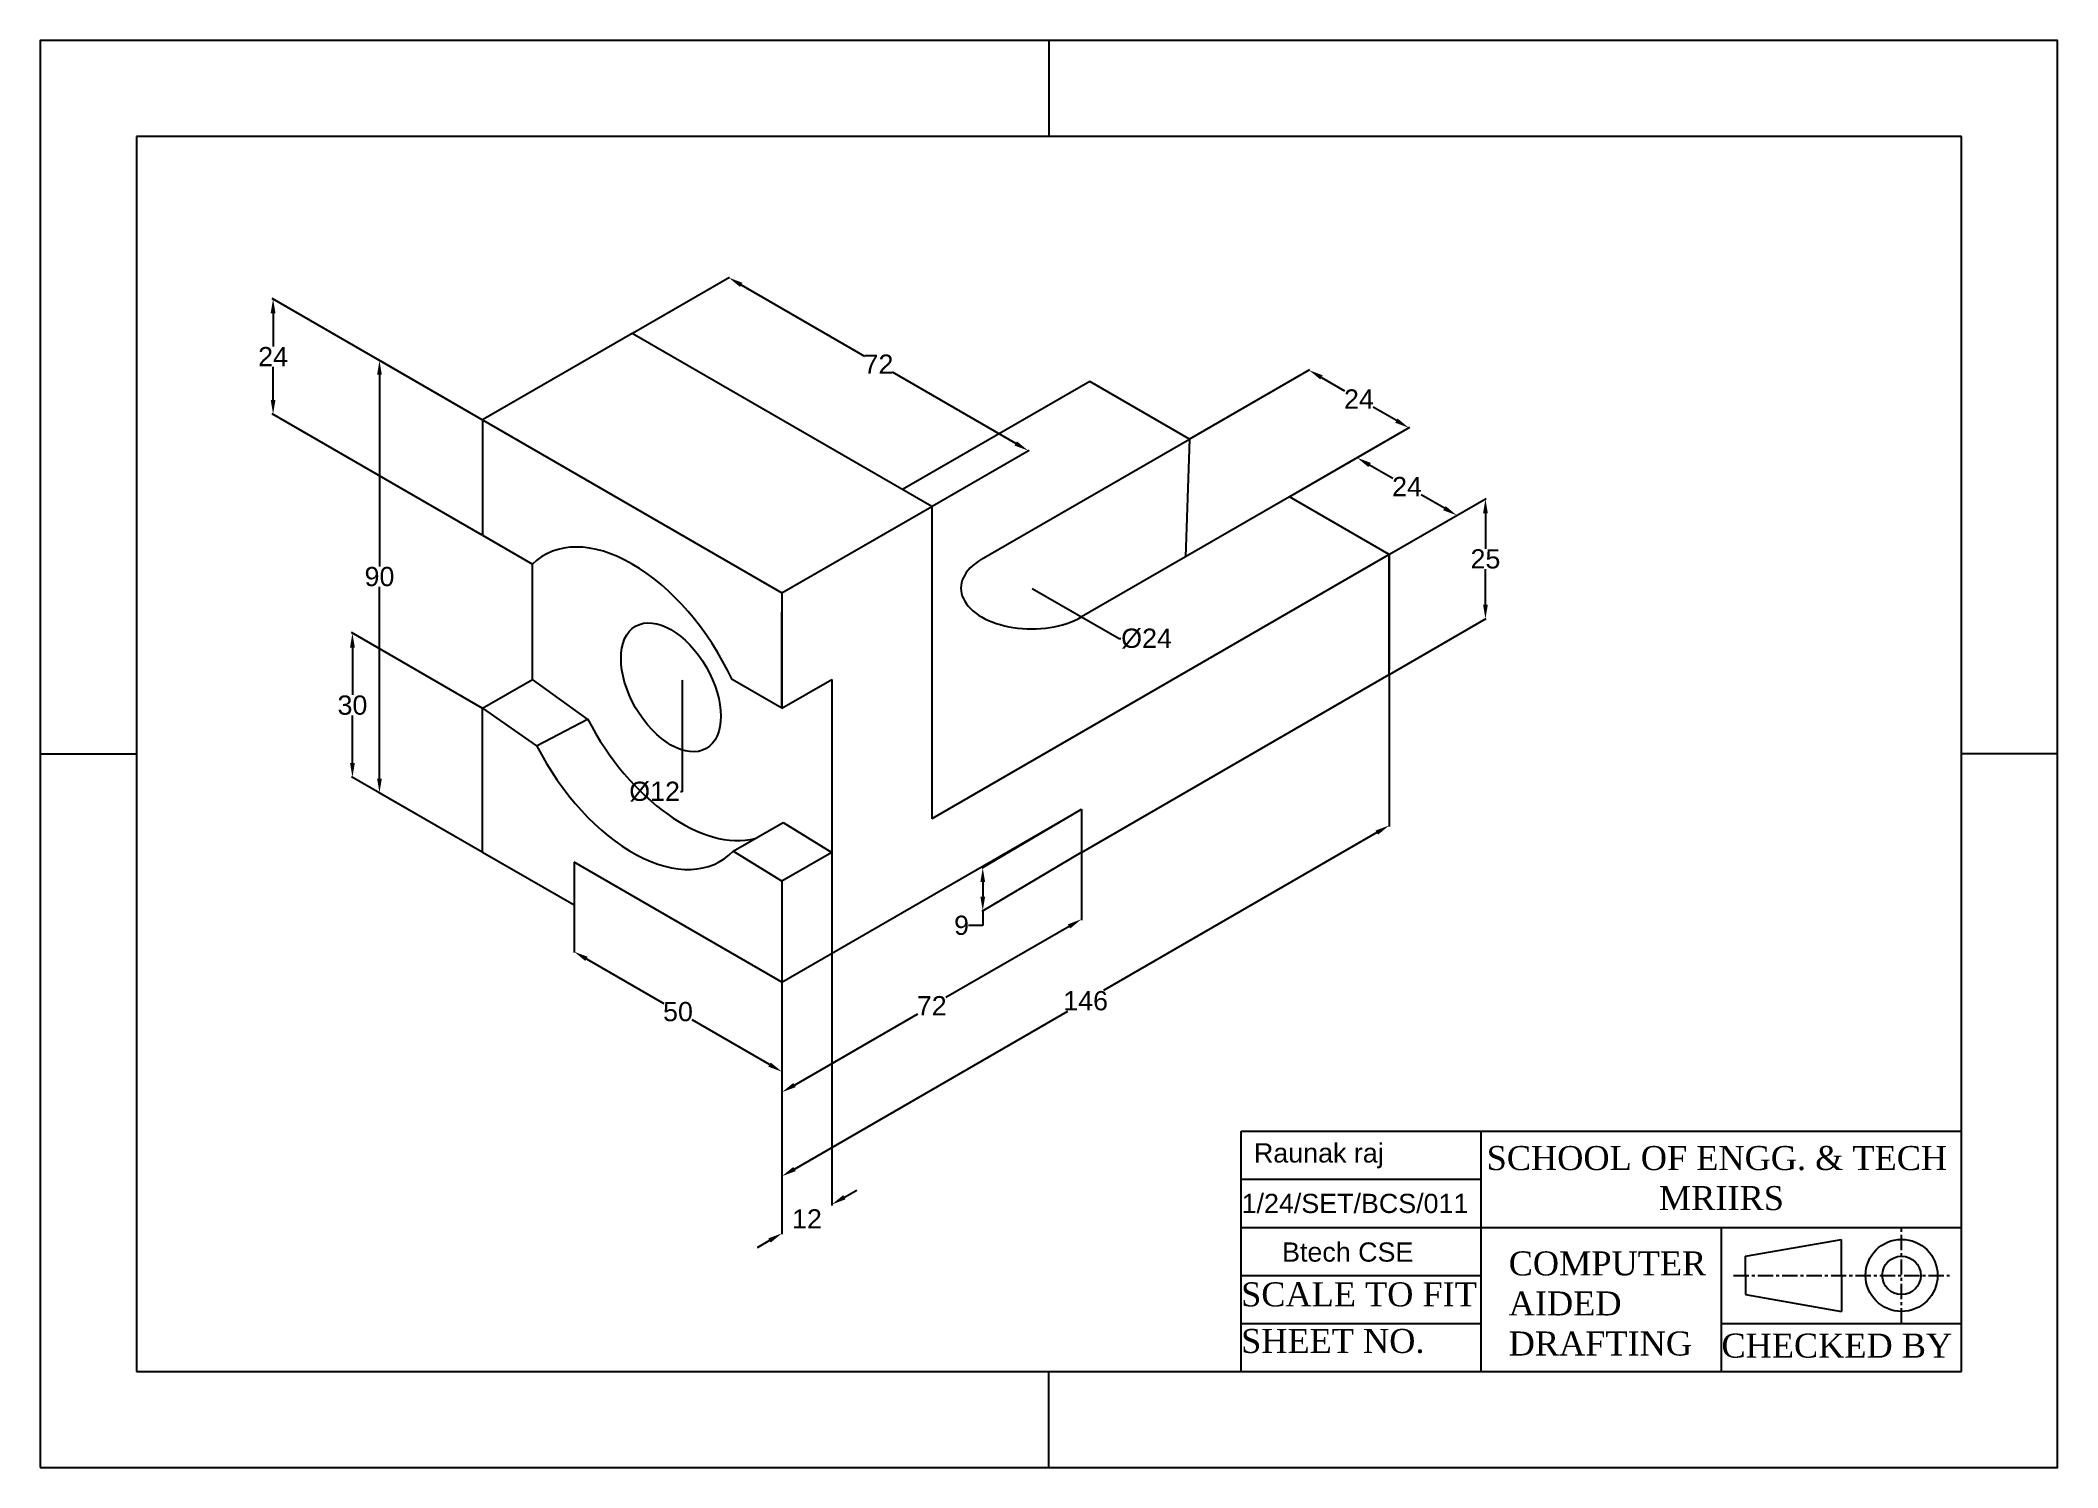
# Model space of a CAD drawing. Header units: millimetres. Extents: x -253 to 167, y 1 to 298.
import ezdxf
from ezdxf import colors
from ezdxf.entities.mleader import LeaderData, LeaderLine
from ezdxf.math import Vec2, Vec3

# ---------------------------------------------------------------- set-up
doc = ezdxf.new("R2010")
doc.units = ezdxf.units.MM
doc.header["$MEASUREMENT"] = 0
doc.linetypes.add('CENTER', pattern=[50.8, 31.75, -6.35, 6.35, -6.35])
doc.styles.add('ISO Proportional', font='arial.ttf')
doc.styles.get("Standard").update_dxf_attribs({"font": 'arial.ttf'})
doc.dimstyles.get("Standard").update_dxf_attribs({"dimtxt": 4, "dimasz": 3, "dimexe": 0.18, "dimexo": 0.0625, "dimgap": 0.09, "dimtad": 0, "dimtih": 1, "dimtoh": 1, "dimdec": 0, "dimzin": 0, "dimdsep": 46, "dimtxsty": 'Standard', "dimcen": 0.09, "dimadec": 0, "dimazin": 0, "dimtfac": 1, "dimtdec": 0, "dimtofl": 0, "dimtmove": 0, "dimatfit": 3, "dimfxl": 1, "dimtolj": 1, "dimtzin": 0, "dimarcsym": 0})

# ---------------------------------------------------------------- blocks, each defined once
blk = doc.blocks.new('*D1')
at = {"color": 0, "lineweight": -2, "transparency": 16777216}
for p, q in [((-142.01, 117.65), (-142.01, 107.86)), ((-139.41, 106.57), (-123.31, 97.27)), ((-101.31, 84.57), (-117.41, 93.87)), ((-98.71, 92.65), (-98.71, 82.86))]:
    blk.add_line(p, q, dxfattribs=at)
at = {"color": 0, "transparency": 16777216}
for points in [[(-139.16, 107), (-139.66, 106.14), (-142.01, 108.07)], [(-101.06, 85), (-101.56, 84.14), (-98.71, 83.07)]]:
    blk.add_solid(points, dxfattribs=at)
at = {"layer": 'Defpoints', "color": 0, "transparency": 16777216}
for p in [(-142.01, 117.72), (-98.71, 92.72), (-98.71, 83.07)]:
    blk.add_point(p, dxfattribs=at)
at = {"color": 0, "transparency": 16777216, "insert": (-120.36, 95.57), "char_height": 4, "attachment_point": 5}
blk.add_mtext('\\A1;50', dxfattribs=at)
blk = doc.blocks.new('*D2')
at = {"color": 0, "lineweight": -2, "transparency": 16777216}
for p, q in [((-36.36, 128.65), (-36.36, 114.61)), ((-38.95, 113.32), (-64.62, 98.5)), ((-98.71, 92.65), (-98.71, 78.61)), ((-96.11, 80.32), (-70.45, 95.13))]:
    blk.add_line(p, q, dxfattribs=at)
at = {"color": 0, "transparency": 16777216}
for points in [[(-39.2, 113.75), (-38.7, 112.88), (-36.36, 114.82)], [(-96.36, 80.75), (-95.86, 79.88), (-98.71, 78.82)]]:
    blk.add_solid(points, dxfattribs=at)
at = {"layer": 'Defpoints', "color": 0, "transparency": 16777216}
for p in [(-36.36, 128.72), (-36.36, 114.82), (-98.71, 92.72)]:
    blk.add_point(p, dxfattribs=at)
at = {"color": 0, "transparency": 16777216, "insert": (-67.53, 96.82), "char_height": 4, "attachment_point": 5}
blk.add_mtext('\\A1;72', dxfattribs=at)
blk = doc.blocks.new('*D3')
at = {"color": 0, "lineweight": -2, "transparency": 16777216}
for p, q in [((27.73, 165.65), (27.73, 134.13)), ((25.13, 132.84), (-31.8, 99.97)), ((-98.71, 92.65), (-98.71, 61.13)), ((-96.11, 62.84), (-39.18, 95.7))]:
    blk.add_line(p, q, dxfattribs=at)
at = {"color": 0, "transparency": 16777216}
for points in [[(24.88, 133.27), (25.38, 132.4), (27.73, 134.34)], [(-96.36, 63.27), (-95.86, 62.4), (-98.71, 61.34)]]:
    blk.add_solid(points, dxfattribs=at)
at = {"layer": 'Defpoints', "color": 0, "transparency": 16777216}
for p in [(27.73, 165.72), (27.73, 134.34), (-98.71, 92.72)]:
    blk.add_point(p, dxfattribs=at)
at = {"color": 0, "transparency": 16777216, "insert": (-35.49, 97.84), "char_height": 4, "attachment_point": 5}
blk.add_mtext('\\A1;146', dxfattribs=at)
blk = doc.blocks.new('*D4')
at = {"color": 0, "lineweight": -2, "transparency": 16777216}
for p, q in [((27.79, 190.75), (47.93, 202.38)), ((47.75, 199.28), (47.75, 191.91)), ((47.75, 180.28), (47.75, 187.65)), ((27.79, 165.75), (47.93, 177.38))]:
    blk.add_line(p, q, dxfattribs=at)
at = {"color": 0, "transparency": 16777216}
for points in [[(47.25, 199.28), (48.25, 199.28), (47.75, 202.28)], [(47.25, 180.28), (48.25, 180.28), (47.75, 177.28)]]:
    blk.add_solid(points, dxfattribs=at)
at = {"layer": 'Defpoints', "color": 0, "transparency": 16777216}
for p in [(27.73, 190.72), (47.75, 177.28), (27.73, 165.72)]:
    blk.add_point(p, dxfattribs=at)
at = {"color": 0, "transparency": 16777216, "insert": (47.75, 189.78), "char_height": 4, "attachment_point": 5}
blk.add_mtext('\\A1;25', dxfattribs=at)
blk = doc.blocks.new('*D5')
at = {"color": 0, "lineweight": -2, "transparency": 16777216}
for p, q in [((7.01, 202.75), (21.21, 210.95)), ((23.62, 209.35), (28.44, 206.57)), ((39.21, 200.35), (34.4, 203.13)), ((27.79, 190.75), (41.99, 198.95))]:
    blk.add_line(p, q, dxfattribs=at)
at = {"color": 0, "transparency": 16777216}
for points in [[(23.87, 209.78), (23.37, 208.91), (21.03, 210.85)], [(39.46, 200.78), (38.96, 199.91), (41.81, 198.85)]]:
    blk.add_solid(points, dxfattribs=at)
at = {"layer": 'Defpoints', "color": 0, "transparency": 16777216}
for p in [(6.94, 202.72), (41.81, 198.85), (27.73, 190.72)]:
    blk.add_point(p, dxfattribs=at)
at = {"color": 0, "transparency": 16777216, "insert": (31.42, 204.85), "char_height": 4, "attachment_point": 5}
blk.add_mtext('\\A1;24', dxfattribs=at)
blk = doc.blocks.new('*D6')
at = {"color": 0, "lineweight": -2, "transparency": 16777216}
for p, q in [((-13.78, 214.75), (11.2, 229.18)), ((13.62, 227.57), (18.43, 224.79)), ((29.21, 218.57), (24.4, 221.35)), ((7.01, 202.75), (31.99, 217.18))]:
    blk.add_line(p, q, dxfattribs=at)
at = {"color": 0, "transparency": 16777216}
for points in [[(13.87, 228), (13.37, 227.14), (11.02, 229.07)], [(29.46, 219), (28.96, 218.14), (31.81, 217.07)]]:
    blk.add_solid(points, dxfattribs=at)
at = {"layer": 'Defpoints', "color": 0, "transparency": 16777216}
for p in [(-13.84, 214.72), (31.81, 217.07), (6.94, 202.72)]:
    blk.add_point(p, dxfattribs=at)
at = {"color": 0, "transparency": 16777216, "insert": (21.42, 223.07), "char_height": 4, "attachment_point": 5}
blk.add_mtext('\\A1;24', dxfattribs=at)
blk = doc.blocks.new('*D7')
at = {"color": 0, "lineweight": -2, "transparency": 16777216}
for p, q in [((-161.13, 218.75), (-182.69, 231.21)), ((-182.51, 228.1), (-182.51, 188.23)), ((-182.51, 144.1), (-182.51, 183.97)), ((-161.13, 128.75), (-182.69, 141.21))]:
    blk.add_line(p, q, dxfattribs=at)
at = {"color": 0, "transparency": 16777216}
for points in [[(-183.01, 228.1), (-182.01, 228.1), (-182.51, 231.1)], [(-183.01, 144.1), (-182.01, 144.1), (-182.51, 141.1)]]:
    blk.add_solid(points, dxfattribs=at)
at = {"layer": 'Defpoints', "color": 0, "transparency": 16777216}
for p in [(-161.06, 218.72), (-182.51, 141.1), (-161.06, 128.72)]:
    blk.add_point(p, dxfattribs=at)
at = {"color": 0, "transparency": 16777216, "insert": (-182.51, 186.1), "char_height": 4, "attachment_point": 5}
blk.add_mtext('\\A1;90', dxfattribs=at)
blk = doc.blocks.new('*D8')
at = {"color": 0, "lineweight": -2, "transparency": 16777216}
for p, q in [((-36.42, 137.68), (-57.09, 125.42)), ((-36.42, 128.68), (-57.09, 116.42)), ((-56.91, 122.53), (-56.91, 119.53)), ((-56.91, 113.53), (-59.91, 113.53)), ((-56.91, 116.53), (-56.91, 113.53))]:
    blk.add_line(p, q, dxfattribs=at)
at = {"color": 0, "transparency": 16777216}
for points in [[(-57.41, 122.53), (-56.41, 122.53), (-56.91, 125.53)], [(-57.41, 119.53), (-56.41, 119.53), (-56.91, 116.53)]]:
    blk.add_solid(points, dxfattribs=at)
at = {"layer": 'Defpoints', "color": 0, "transparency": 16777216}
for p in [(-36.36, 137.72), (-36.36, 128.72), (-56.91, 116.53)]:
    blk.add_point(p, dxfattribs=at)
at = {"color": 0, "transparency": 16777216, "insert": (-61.32, 113.53), "char_height": 4, "attachment_point": 5}
blk.add_mtext('\\A1;9', dxfattribs=at)
blk = doc.blocks.new('*D9')
at = {"color": 0, "lineweight": -2, "transparency": 16777216}
for p, q in [((-161.13, 158.75), (-188.32, 174.45)), ((-188.14, 171.35), (-188.14, 161.48)), ((-188.14, 147.35), (-188.14, 157.22)), ((-161.13, 128.75), (-188.32, 144.45))]:
    blk.add_line(p, q, dxfattribs=at)
at = {"color": 0, "transparency": 16777216}
for points in [[(-188.64, 171.35), (-187.64, 171.35), (-188.14, 174.35)], [(-188.64, 147.35), (-187.64, 147.35), (-188.14, 144.35)]]:
    blk.add_solid(points, dxfattribs=at)
at = {"layer": 'Defpoints', "color": 0, "transparency": 16777216}
for p in [(-161.06, 158.72), (-188.14, 144.35), (-161.06, 128.72)]:
    blk.add_point(p, dxfattribs=at)
at = {"color": 0, "transparency": 16777216, "insert": (-188.14, 159.35), "char_height": 4, "attachment_point": 5}
blk.add_mtext('\\A1;30', dxfattribs=at)
blk = doc.blocks.new('*D10')
at = {"color": 0, "lineweight": -2, "transparency": 16777216}
for p, q in [((-161.13, 218.75), (-204.84, 243.99)), ((-204.66, 240.89), (-204.66, 233.98)), ((-204.66, 222.89), (-204.66, 229.79)), ((-161.13, 194.75), (-204.84, 219.99))]:
    blk.add_line(p, q, dxfattribs=at)
at = {"color": 0, "transparency": 16777216}
for points in [[(-205.16, 240.89), (-204.16, 240.89), (-204.66, 243.89)], [(-205.16, 222.89), (-204.16, 222.89), (-204.66, 219.89)]]:
    blk.add_solid(points, dxfattribs=at)
at = {"layer": 'Defpoints', "color": 0, "transparency": 16777216}
for p in [(-204.66, 219.89), (-161.06, 218.72), (-161.06, 194.72)]:
    blk.add_point(p, dxfattribs=at)
at = {"color": 0, "transparency": 16777216, "insert": (-204.66, 231.89), "char_height": 4, "attachment_point": 5}
blk.add_mtext('\\A1;24', dxfattribs=at)
blk = doc.blocks.new('*D11')
at = {"color": 0, "lineweight": -2, "transparency": 16777216}
for p, q in [((-88.32, 128.65), (-88.32, 55.26)), ((-98.71, 122.65), (-98.71, 49.26)), ((-85.72, 56.96), (-83.12, 58.46)), ((-101.31, 47.96), (-103.91, 46.46))]:
    blk.add_line(p, q, dxfattribs=at)
at = {"color": 0, "transparency": 16777216}
for points in [[(-85.97, 57.4), (-85.47, 56.53), (-88.32, 55.46)], [(-101.56, 48.4), (-101.06, 47.53), (-98.71, 49.46)]]:
    blk.add_solid(points, dxfattribs=at)
at = {"layer": 'Defpoints', "color": 0, "transparency": 16777216}
for p in [(-88.32, 128.72), (-98.71, 122.72), (-88.32, 55.46)]:
    blk.add_point(p, dxfattribs=at)
at = {"color": 0, "transparency": 16777216, "insert": (-93.51, 52.46), "char_height": 4, "attachment_point": 5}
blk.add_mtext('\\A1;12', dxfattribs=at)
blk = doc.blocks.new('*D12')
at = {"color": 0, "lineweight": -2, "transparency": 16777216}
for p, q in [((-129.82, 236.75), (-109.61, 248.42)), ((-107.2, 246.82), (-81.53, 232)), ((-50.04, 213.82), (-75.7, 228.63)), ((-67.47, 200.75), (-47.26, 212.42))]:
    blk.add_line(p, q, dxfattribs=at)
at = {"color": 0, "transparency": 16777216}
for points in [[(-106.95, 247.25), (-107.45, 246.39), (-109.79, 248.32)], [(-49.79, 214.25), (-50.29, 213.39), (-47.44, 212.32)]]:
    blk.add_solid(points, dxfattribs=at)
at = {"layer": 'Defpoints', "color": 0, "transparency": 16777216}
for p in [(-129.89, 236.72), (-47.44, 212.32), (-67.53, 200.72)]:
    blk.add_point(p, dxfattribs=at)
at = {"color": 0, "transparency": 16777216, "insert": (-78.62, 230.32), "char_height": 4, "attachment_point": 5}
blk.add_mtext('\\A1;72', dxfattribs=at)

msp = doc.modelspace()

# ---------------------------------------------------------------- linework, layer by layer
for p, q in [((-43.12, 297.7), (-43.12, 277.7)), ((146.88, 277.7), (-233.12, 277.7)), ((-233.12, 277.7), (-233.12, 20.7)), ((146.88, 20.7), (146.88, 277.7)), ((-129.89, 236.72), (-161.06, 218.72)), ((-67.53, 200.72), (-129.89, 236.72)), ((-34.62, 226.72), (-73.6, 204.22)), ((-13.84, 214.72), (-34.62, 226.72)), ((-161.06, 218.72), (-98.71, 182.72)), ((-161.06, 218.72), (-161.06, 218.72)), ((-161.06, 218.72), (-161.06, 194.72)), ((-57.14, 189.72), (-13.84, 214.72)), ((-13.84, 214.72), (-14.71, 190.22)), ((6.94, 202.72), (-36.36, 177.72)), ((27.73, 190.72), (6.94, 202.72)), ((-98.71, 182.72), (-67.53, 200.72)), ((-67.53, 200.72), (-67.53, 135.72)), ((-161.06, 194.72), (-150.67, 188.72)), ((-119.12, 194.5), (-119.12, 194.5)), ((27.73, 190.72), (-67.53, 135.72)), ((27.73, 165.72), (27.73, 190.72)), ((27.73, 190.72), (27.73, 166.72)), ((-150.67, 164.72), (-150.67, 188.72)), ((-98.71, 182.72), (-98.71, 158.72)), ((-98.71, 158.72), (-98.71, 178.72)), ((-161.06, 158.72), (-150.67, 164.72)), ((-139.17, 156.48), (-150.67, 164.72)), ((-98.71, 158.72), (-109.1, 164.72)), ((-98.71, 158.72), (-88.32, 164.72)), ((-88.32, 164.72), (-88.32, 128.72)), ((-36.36, 128.72), (27.73, 165.72)), ((-161.06, 128.72), (-161.06, 158.72)), ((-161.06, 128.72), (-161.06, 158.72)), ((-161.06, 158.72), (-149.8, 150.93)), ((-149.8, 150.93), (-139.17, 156.48)), ((-253.12, 149.2), (-233.12, 149.2)), ((166.88, 149.2), (146.88, 149.2)), ((-108.85, 128.97), (-98.46, 134.97)), ((-98.71, 101.72), (-36.36, 137.72)), ((-98.46, 134.97), (-88.32, 128.72)), ((-36.36, 137.72), (-36.36, 128.72)), ((-142.01, 117.72), (-161.06, 128.72)), ((-98.71, 101.72), (-142.01, 126.72)), ((-142.01, 126.72), (-142.01, 117.72)), ((-98.71, 122.72), (-108.85, 128.97)), ((-88.32, 128.72), (-98.71, 122.72)), ((-98.71, 122.72), (-98.71, 101.72)), ((-98.71, 101.72), (-98.71, 71.34)), ((-3.12, 20.7), (-3.12, 70.7)), ((-3.12, 70.7), (46.88, 70.7)), ((46.88, 20.7), (46.88, 70.7)), ((46.88, 70.7), (146.88, 70.7)), ((-3.12, 60.7), (46.88, 60.7)), ((-3.12, 50.7), (46.88, 50.7)), ((46.88, 50.7), (96.88, 50.7)), ((96.88, 20.7), (96.88, 50.7)), ((96.88, 50.7), (146.88, 50.7)), ((101.88, 44.7), (121.88, 48.2)), ((121.88, 40.7), (121.88, 48.2)), ((101.88, 40.7), (101.88, 44.7)), ((-3.12, 40.7), (46.88, 40.7)), ((101.88, 40.7), (101.88, 36.7)), ((121.88, 40.7), (121.88, 33.2)), ((101.88, 36.7), (121.88, 33.2)), ((-3.12, 30.7), (46.88, 30.7)), ((96.88, 30.7), (146.88, 30.7)), ((-233.12, 20.7), (146.88, 20.7)), ((-43.12, 0.7), (-43.12, 20.7))]:
    msp.add_line(p, q)
at = {"linetype": 'CENTER', "ltscale": 0.1}
for p, q in [((134.38, 30.7), (134.38, 50.7)), ((99.38, 40.7), (144.38, 40.7))]:
    msp.add_line(p, q, dxfattribs=at)
msp.add_lwpolyline([(-253.12, 0.7), (166.88, 0.7), (166.88, 297.7), (-253.12, 297.7)], close=True)
for radius in [7.5, 4]:
    msp.add_circle((134.38, 40.7), radius)
for centre, major_axis, start_param, end_param in [((-129.89, 158.72), (18.37, -31.82), 7.712085, 9.566675), ((-119.5, 164.72), (18.37, -31.82), 2.341765, 2.356194), ((-46.75, 183.72), (-14.7, 0), 5.497787, 8.63938), ((-119.5, 164.72), (18.37, -31.82), 4.638742, 6.124863), ((-129.89, 158.72), (18.37, -31.82), 4.624812, 6.441507)]:
    msp.add_ellipse(centre, major_axis=major_axis, ratio=0.57735, start_param=start_param, end_param=end_param)
msp.add_ellipse((-121.83, 163.07), major_axis=(7.35, -12.73), ratio=0.57735)

# ---------------------------------------------------------------- texts
at = {"style": 'ISO Proportional'}
for s, p in [('Raunak raj', (-0.45, 64.19)), ('1/24/SET/BCS/011', (-3.01, 53.68)), ('Btech CSE', (5.41, 43.56))]:
    msp.add_text(s, height=4, dxfattribs=at).set_placement(p)
at = {"char_height": 5}
for s, insert, width, attachment_point in [('{\\fTimes New Roman|b0|i0|c0|p18;SCHOOL OF ENGG. & TECH  MRIIRS}', (96.88, 60.92), 100, 5), ('{\\fTimes New Roman|b0|i0|c0|p18;COMPUTER AIDED DRAFTING}', (52.59, 45.7), 50, 1), ('{\\fTimes New Roman|b0|i0|c0|p18;SCALE TO FIT}', (-3.12, 39.26), 50, 1), ('{\\fTimes New Roman|b0|i0|c0|p18;SHEET NO.}', (-3.12, 29.56), 50, 1), ('{\\fTimes New Roman|b0|i0|c0|p18;CHECKED BY}', (96.88, 28.59), 50, 1)]:
    msp.add_mtext(s, dxfattribs=dict(at, insert=insert, width=width, attachment_point=attachment_point))

# ---------------------------------------------------------------- dimensions: what is measured, and where the dimension line sits
for p1, p2, distance, picture, middle in [((-129.89, 236.72), (-67.53, 200.72), 20.09, '*D12', (-78.62, 230.32)), ((-161.06, 218.72), (-161.06, 194.72), -43.59, '*D10', (-204.66, 231.89)), ((-161.06, 218.72), (-161.06, 128.72), -21.45, '*D7', (-182.51, 186.1)), ((-13.84, 214.72), (6.94, 202.72), 24.86, '*D6', (21.42, 223.07)), ((6.94, 202.72), (27.73, 190.72), 14.08, '*D5', (31.42, 204.85)), ((27.73, 190.72), (27.73, 165.72), 20.02, '*D4', (47.75, 189.78)), ((-161.06, 158.72), (-161.06, 128.72), -27.08, '*D9', (-188.14, 159.35)), ((-98.71, 92.72), (27.73, 165.72), -27.18, '*D3', (-35.49, 97.84)), ((-98.71, 122.72), (-88.32, 128.72), -63.44, '*D11', (-93.51, 52.46)), ((-98.71, 92.72), (-36.36, 128.72), -12.04, '*D2', (-67.53, 96.82)), ((-142.01, 117.72), (-98.71, 92.72), -8.36, '*D1', (-120.36, 95.57))]:
    dim = msp.add_aligned_dim(p1=p1, p2=p2, distance=distance, dimstyle='Standard')
    dim.commit()
    dim.dimension.update_dxf_attribs({"geometry": picture, "text_midpoint": middle})
dim = msp.add_linear_dim(base=(-56.91, 116.53), p1=(-36.36, 137.72), p2=(-36.36, 128.72), angle=90, dimstyle='Standard')
dim.commit()
dim.dimension.update_dxf_attribs({"geometry": '*D8', "text_midpoint": (-61.32, 113.53)})

# ---------------------------------------------------------------- leaders
ml = msp.add_multileader_mtext('Standard')
ml.set_content('%%C24', color=256)
ml.set_leader_properties()
ml.build(insert=Vec2(0, 0))
ml.multileader.update_dxf_attribs({"dogleg_length": 0.36, "arrow_head_size": 0.18})
ctx = ml.context
ctx.base_point, ctx.arrow_head_size, ctx.landing_gap_size, ctx.plane_origin = Vec3(-28.18, 173.2), 0.18, 0.09, Vec3(-46.75, 183.72)
notes = []
notes.append((ctx, [(0, (1, 1, 0), (-28.54, 173.2), (1, 0), 0.36, [(0, [(-46.75, 183.72)], 0, [])])]))
ctx.mtext.insert, ctx.mtext.flow_direction = Vec3(-28.09, 175.29), 5
ml = msp.add_multileader_mtext('Standard')
ml.set_content('%%C12', color=256)
ml.set_leader_properties()
ml.build(insert=Vec2(0, 0))
ml.multileader.update_dxf_attribs({"dogleg_length": 0.36, "arrow_head_size": 0.18})
ctx = ml.context
ctx.base_point, ctx.arrow_head_size, ctx.landing_gap_size, ctx.plane_origin = Vec3(-130.08, 141.36), 0.18, 0.09, Vec3(-119.5, 164.72)
ctx.text_align_type = 2
notes.append((ctx, [(0, (1, 1, 0), (-119.5, 141.36), (-1, 0), 0.36, [(0, [(-119.5, 164.72)], 0, [])])]))
ctx.mtext.insert, ctx.mtext.alignment, ctx.mtext.flow_direction = Vec3(-119.95, 143.44), 3, 5
for ctx, leaders in notes:
    for number, flags, end, landing, length, lines in leaders:
        leader = LeaderData()
        leader.index, (leader.has_last_leader_line, leader.has_dogleg_vector, leader.attachment_direction) = number, flags
        leader.last_leader_point, leader.dogleg_vector, leader.dogleg_length = Vec3(end), Vec3(landing), length
        for number, points, colour, breaks in lines:
            line = LeaderLine()
            line.index, line.vertices, line.color, line.breaks = number, Vec3.list(points), colors.encode_raw_color(colour), breaks
            leader.lines.append(line)
        ctx.leaders.append(leader)

doc.saveas('drawing.dxf')
